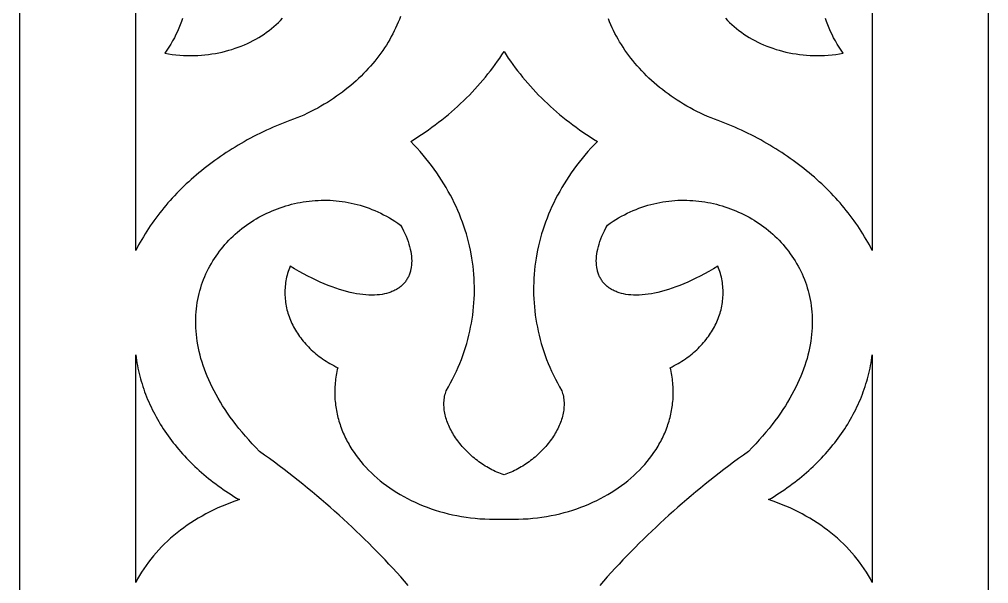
# Model space of a CAD drawing. Extents: x 2404 to 3052, y -2673 to -933.
# Drawn here: x 2801.7 to 3051.7, y -2388 to -2242.5 of the extents above; entities that cross this region are included whole.
import ezdxf

# ---------------------------------------------------------------- set-up
doc = ezdxf.new("R2010")
doc.units = 0
doc.layers.add('LAYER_1', color=18, linetype='CONTINUOUS')

msp = doc.modelspace()

# ---------------------------------------------------------------- linework, layer by layer
at = {"layer": 'LAYER_1'}
for points in [[(2801.7, -2653.09), (3051.7, -2653.09), (3051.7, -953.09), (2801.7, -953.09)], [(2926.7, -2250.73), (2927.25, -2251.58), (2927.81, -2252.43), (2928.39, -2253.26), (2928.98, -2254.09), (2929.59, -2254.91), (2930.21, -2255.73), (2930.84, -2256.53), (2931.49, -2257.33), (2932.15, -2258.13), (2932.82, -2258.91), (2933.5, -2259.68), (2934.2, -2260.45), (2934.91, -2261.21), (2935.63, -2261.96), (2936.37, -2262.71), (2937.12, -2263.44), (2937.88, -2264.16), (2938.65, -2264.88), (2939.44, -2265.59), (2940.24, -2266.29), (2941.05, -2266.98), (2941.87, -2267.66), (2942.71, -2268.33), (2943.55, -2268.99), (2944.41, -2269.64), (2945.28, -2270.28), (2946.17, -2270.91), (2947.06, -2271.54), (2947.97, -2272.15), (2948.89, -2272.75), (2949.82, -2273.34), (2950.77, -2273.92), (2949.93, -2274.79), (2949.12, -2275.66), (2948.34, -2276.55), (2947.57, -2277.44), (2946.82, -2278.35), (2946.1, -2279.26), (2945.39, -2280.17), (2944.71, -2281.1), (2944.05, -2282.03), (2943.41, -2282.97), (2942.79, -2283.92), (2942.19, -2284.88), (2941.62, -2285.84), (2941.07, -2286.81), (2940.53, -2287.78), (2940.02, -2288.76), (2939.53, -2289.74), (2939.07, -2290.74), (2938.62, -2291.73), (2938.2, -2292.73), (2937.8, -2293.74), (2937.42, -2294.75), (2937.06, -2295.76), (2936.72, -2296.78), (2936.41, -2297.8), (2936.12, -2298.83), (2935.84, -2299.86), (2935.6, -2300.89), (2935.37, -2301.93), (2935.16, -2302.96), (2934.98, -2304.01), (2934.82, -2305.05), (2934.68, -2306.09), (2934.57, -2307.14), (2934.47, -2308.19), (2934.4, -2309.24), (2934.35, -2310.29), (2934.33, -2311.34), (2934.32, -2312.39), (2934.34, -2313.44), (2934.38, -2314.49), (2934.44, -2315.55), (2934.53, -2316.6), (2934.64, -2317.65), (2934.77, -2318.7), (2934.92, -2319.75), (2935.1, -2320.8), (2935.3, -2321.84), (2935.52, -2322.89), (2935.76, -2323.93), (2936.03, -2324.97), (2936.32, -2326.01), (2936.63, -2327.05), (2936.96, -2328.08), (2937.32, -2329.11), (2937.7, -2330.14), (2938.11, -2331.16), (2938.53, -2332.18), (2938.98, -2333.2), (2939.46, -2334.21), (2939.95, -2335.22), (2940.47, -2336.22), (2941.01, -2337.22), (2941.58, -2338.21), (2941.71, -2338.57), (2941.82, -2338.94), (2941.92, -2339.31), (2942.01, -2339.69), (2942.07, -2340.07), (2942.13, -2340.45), (2942.16, -2340.84), (2942.19, -2341.22), (2942.2, -2341.62), (2942.19, -2342.01), (2942.17, -2342.4), (2942.14, -2342.8), (2942.09, -2343.2), (2942.03, -2343.6), (2941.96, -2344), (2941.88, -2344.4), (2941.78, -2344.8), (2941.67, -2345.21), (2941.54, -2345.61), (2941.41, -2346.01), (2941.26, -2346.41), (2941.1, -2346.82), (2940.93, -2347.22), (2940.75, -2347.62), (2940.56, -2348.01), (2940.35, -2348.41), (2940.14, -2348.81), (2939.91, -2349.2), (2939.68, -2349.59), (2939.43, -2349.98), (2939.18, -2350.36), (2938.92, -2350.74), (2938.64, -2351.12), (2938.36, -2351.5), (2938.07, -2351.87), (2937.77, -2352.24), (2937.46, -2352.6), (2937.14, -2352.96), (2936.82, -2353.31), (2936.49, -2353.66), (2936.14, -2354), (2935.8, -2354.34), (2935.44, -2354.68), (2935.08, -2355), (2934.71, -2355.32), (2934.34, -2355.64), (2933.95, -2355.94), (2933.57, -2356.24), (2933.17, -2356.54), (2932.77, -2356.82), (2932.37, -2357.1), (2931.96, -2357.37), (2931.54, -2357.64), (2931.12, -2357.89), (2930.7, -2358.14), (2930.27, -2358.37), (2929.83, -2358.6), (2929.4, -2358.82), (2928.95, -2359.03), (2928.51, -2359.23), (2928.06, -2359.42), (2927.61, -2359.59), (2927.15, -2359.76), (2926.7, -2359.92), (2926.24, -2359.76), (2925.78, -2359.59), (2925.33, -2359.42), (2924.88, -2359.23), (2924.44, -2359.03), (2924, -2358.82), (2923.56, -2358.6), (2923.12, -2358.37), (2922.69, -2358.14), (2922.27, -2357.89), (2921.85, -2357.64), (2921.43, -2357.37), (2921.02, -2357.1), (2920.62, -2356.82), (2920.22, -2356.54), (2919.82, -2356.24), (2919.44, -2355.94), (2919.05, -2355.64), (2918.68, -2355.32), (2918.31, -2355), (2917.95, -2354.68), (2917.59, -2354.34), (2917.25, -2354), (2916.91, -2353.66), (2916.57, -2353.31), (2916.25, -2352.96), (2915.93, -2352.6), (2915.62, -2352.24), (2915.32, -2351.87), (2915.03, -2351.5), (2914.75, -2351.12), (2914.48, -2350.74), (2914.21, -2350.36), (2913.96, -2349.98), (2913.71, -2349.59), (2913.48, -2349.2), (2913.25, -2348.81), (2913.04, -2348.41), (2912.83, -2348.01), (2912.64, -2347.62), (2912.46, -2347.22), (2912.29, -2346.82), (2912.13, -2346.41), (2911.98, -2346.01), (2911.85, -2345.61), (2911.72, -2345.21), (2911.61, -2344.8), (2911.51, -2344.4), (2911.43, -2344), (2911.36, -2343.6), (2911.3, -2343.2), (2911.25, -2342.8), (2911.22, -2342.4), (2911.2, -2342.01), (2911.19, -2341.62), (2911.2, -2341.22), (2911.23, -2340.84), (2911.26, -2340.45), (2911.32, -2340.07), (2911.38, -2339.69), (2911.47, -2339.31), (2911.57, -2338.94), (2911.68, -2338.57), (2911.81, -2338.21), (2912.38, -2337.22), (2912.92, -2336.22), (2913.44, -2335.22), (2913.93, -2334.21), (2914.41, -2333.2), (2914.86, -2332.18), (2915.28, -2331.16), (2915.69, -2330.14), (2916.07, -2329.11), (2916.43, -2328.08), (2916.76, -2327.05), (2917.07, -2326.01), (2917.36, -2324.97), (2917.63, -2323.93), (2917.87, -2322.89), (2918.09, -2321.84), (2918.29, -2320.8), (2918.47, -2319.75), (2918.62, -2318.7), (2918.75, -2317.65), (2918.86, -2316.6), (2918.95, -2315.55), (2919.01, -2314.49), (2919.05, -2313.44), (2919.07, -2312.39), (2919.06, -2311.34), (2919.04, -2310.29), (2918.99, -2309.24), (2918.92, -2308.19), (2918.82, -2307.14), (2918.71, -2306.09), (2918.57, -2305.05), (2918.41, -2304.01), (2918.23, -2302.96), (2918.02, -2301.93), (2917.79, -2300.89), (2917.55, -2299.86), (2917.28, -2298.83), (2916.98, -2297.8), (2916.67, -2296.78), (2916.33, -2295.76), (2915.97, -2294.75), (2915.59, -2293.74), (2915.19, -2292.73), (2914.77, -2291.73), (2914.32, -2290.74), (2913.86, -2289.74), (2913.37, -2288.76), (2912.86, -2287.78), (2912.32, -2286.81), (2911.77, -2285.84), (2911.2, -2284.88), (2910.6, -2283.92), (2909.98, -2282.97), (2909.34, -2282.03), (2908.68, -2281.1), (2908, -2280.17), (2907.29, -2279.26), (2906.57, -2278.35), (2905.82, -2277.44), (2905.06, -2276.55), (2904.27, -2275.66), (2903.46, -2274.79), (2902.63, -2273.92), (2903.57, -2273.34), (2904.5, -2272.75), (2905.42, -2272.15), (2906.33, -2271.54), (2907.22, -2270.91), (2908.11, -2270.28), (2908.98, -2269.64), (2909.84, -2268.99), (2910.68, -2268.33), (2911.52, -2267.66), (2912.34, -2266.98), (2913.15, -2266.29), (2913.95, -2265.59), (2914.74, -2264.88), (2915.51, -2264.16), (2916.27, -2263.44), (2917.02, -2262.71), (2917.76, -2261.96), (2918.48, -2261.21), (2919.19, -2260.45), (2919.89, -2259.68), (2920.57, -2258.91), (2921.24, -2258.13), (2921.9, -2257.33), (2922.55, -2256.53), (2923.18, -2255.73), (2923.8, -2254.91), (2924.41, -2254.09), (2925, -2253.26), (2925.58, -2252.43), (2926.14, -2251.58)], [(2831.7, -2328.95), (2831.79, -2329.64), (2831.89, -2330.34), (2832.01, -2331.03), (2832.13, -2331.72), (2832.27, -2332.4), (2832.42, -2333.09), (2832.58, -2333.77), (2832.75, -2334.45), (2832.93, -2335.13), (2833.13, -2335.8), (2833.33, -2336.47), (2833.54, -2337.14), (2833.77, -2337.81), (2834.01, -2338.47), (2834.25, -2339.14), (2834.51, -2339.79), (2834.78, -2340.45), (2835.06, -2341.1), (2835.35, -2341.75), (2835.65, -2342.39), (2835.96, -2343.04), (2836.28, -2343.67), (2836.61, -2344.31), (2836.95, -2344.94), (2837.31, -2345.57), (2837.67, -2346.19), (2838.04, -2346.81), (2838.42, -2347.43), (2838.82, -2348.04), (2839.22, -2348.64), (2839.63, -2349.25), (2840.05, -2349.85), (2840.48, -2350.44), (2840.92, -2351.03), (2841.38, -2351.62), (2841.84, -2352.2), (2842.31, -2352.78), (2842.79, -2353.35), (2843.28, -2353.92), (2843.77, -2354.48), (2844.28, -2355.04), (2844.8, -2355.59), (2845.33, -2356.14), (2845.86, -2356.68), (2846.41, -2357.21), (2846.96, -2357.75), (2847.53, -2358.27), (2848.1, -2358.79), (2848.68, -2359.31), (2849.27, -2359.82), (2849.87, -2360.32), (2850.48, -2360.82), (2851.09, -2361.31), (2851.72, -2361.79), (2852.35, -2362.27), (2852.99, -2362.75), (2853.64, -2363.22), (2854.3, -2363.68), (2854.97, -2364.13), (2855.65, -2364.58), (2856.33, -2365.02), (2857.02, -2365.46), (2857.72, -2365.89), (2858.43, -2366.31), (2857.3, -2366.7), (2856.18, -2367.11), (2855.08, -2367.54), (2853.99, -2367.99), (2852.92, -2368.46), (2851.87, -2368.95), (2850.84, -2369.46), (2849.82, -2370), (2848.82, -2370.54), (2847.84, -2371.11), (2846.88, -2371.7), (2845.93, -2372.3), (2845.01, -2372.92), (2844.11, -2373.56), (2843.23, -2374.22), (2842.36, -2374.89), (2841.52, -2375.58), (2840.7, -2376.28), (2839.91, -2377), (2839.13, -2377.74), (2838.38, -2378.49), (2837.65, -2379.25), (2836.94, -2380.03), (2836.26, -2380.83), (2835.6, -2381.63), (2834.97, -2382.45), (2834.36, -2383.29), (2833.77, -2384.13), (2833.21, -2384.99), (2832.68, -2385.86), (2832.18, -2386.75), (2831.7, -2387.64)], [(3021.69, -2387.64), (3021.21, -2386.75), (3020.71, -2385.86), (3020.18, -2384.99), (3019.62, -2384.13), (3019.03, -2383.29), (3018.42, -2382.45), (3017.79, -2381.63), (3017.13, -2380.83), (3016.45, -2380.03), (3015.74, -2379.25), (3015.01, -2378.49), (3014.26, -2377.74), (3013.48, -2377), (3012.69, -2376.28), (3011.87, -2375.58), (3011.03, -2374.89), (3010.17, -2374.22), (3009.28, -2373.56), (3008.38, -2372.92), (3007.46, -2372.3), (3006.51, -2371.7), (3005.55, -2371.11), (3004.57, -2370.54), (3003.57, -2370), (3002.55, -2369.46), (3001.52, -2368.95), (3000.47, -2368.46), (2999.4, -2367.99), (2998.31, -2367.54), (2997.21, -2367.11), (2996.09, -2366.7), (2994.96, -2366.31), (2995.67, -2365.89), (2996.37, -2365.46), (2997.06, -2365.02), (2997.74, -2364.58), (2998.42, -2364.13), (2999.09, -2363.68), (2999.75, -2363.22), (3000.4, -2362.75), (3001.04, -2362.27), (3001.67, -2361.79), (3002.3, -2361.31), (3002.92, -2360.82), (3003.52, -2360.32), (3004.12, -2359.82), (3004.71, -2359.31), (3005.29, -2358.79), (3005.87, -2358.27), (3006.43, -2357.75), (3006.98, -2357.21), (3007.53, -2356.68), (3008.06, -2356.14), (3008.59, -2355.59), (3009.11, -2355.04), (3009.62, -2354.48), (3010.11, -2353.92), (3010.6, -2353.35), (3011.08, -2352.78), (3011.55, -2352.2), (3012.01, -2351.62), (3012.47, -2351.03), (3012.91, -2350.44), (3013.34, -2349.85), (3013.76, -2349.25), (3014.17, -2348.64), (3014.58, -2348.04), (3014.97, -2347.43), (3015.35, -2346.81), (3015.72, -2346.19), (3016.08, -2345.57), (3016.44, -2344.94), (3016.78, -2344.31), (3017.11, -2343.67), (3017.43, -2343.04), (3017.74, -2342.39), (3018.04, -2341.75), (3018.33, -2341.1), (3018.61, -2340.45), (3018.88, -2339.79), (3019.14, -2339.14), (3019.38, -2338.47), (3019.62, -2337.81), (3019.85, -2337.14), (3020.06, -2336.47), (3020.26, -2335.8), (3020.46, -2335.13), (3020.64, -2334.45), (3020.81, -2333.77), (3020.97, -2333.09), (3021.12, -2332.4), (3021.26, -2331.72), (3021.38, -2331.03), (3021.5, -2330.34), (3021.6, -2329.64), (3021.69, -2328.95)]]:
    msp.add_lwpolyline(points, close=True, dxfattribs=at)
for points in [[(2899.99, -2241.7), (2899.7, -2242.46), (2899.4, -2243.21), (2899.08, -2243.96), (2898.74, -2244.7), (2898.38, -2245.44), (2898.01, -2246.18), (2897.62, -2246.9), (2897.22, -2247.63), (2896.8, -2248.35), (2896.36, -2249.06), (2895.9, -2249.76), (2895.43, -2250.46), (2894.95, -2251.15), (2894.44, -2251.84), (2893.92, -2252.52), (2893.39, -2253.19), (2892.84, -2253.86), (2892.27, -2254.51), (2891.69, -2255.16), (2891.09, -2255.8), (2890.48, -2256.44), (2889.85, -2257.06), (2889.2, -2257.68), (2888.55, -2258.29), (2887.87, -2258.89), (2887.18, -2259.48), (2886.48, -2260.06), (2885.76, -2260.63), (2885.02, -2261.19), (2884.28, -2261.74), (2883.51, -2262.29), (2882.74, -2262.82), (2881.94, -2263.34), (2881.14, -2263.85), (2880.32, -2264.35), (2879.48, -2264.84), (2878.64, -2265.32), (2877.77, -2265.79), (2876.9, -2266.24), (2876.01, -2266.68), (2875.1, -2267.12), (2874.19, -2267.54), (2873.28, -2267.85), (2872.38, -2268.17), (2871.49, -2268.51), (2870.61, -2268.85), (2869.73, -2269.2), (2868.85, -2269.55), (2867.99, -2269.92), (2867.13, -2270.29), (2866.27, -2270.67), (2865.43, -2271.06), (2864.59, -2271.46), (2863.75, -2271.86), (2862.93, -2272.27), (2862.11, -2272.69), (2861.3, -2273.12), (2860.49, -2273.56), (2859.69, -2274), (2858.9, -2274.45), (2858.12, -2274.91), (2857.34, -2275.37), (2856.57, -2275.84), (2855.81, -2276.32), (2855.06, -2276.81), (2854.31, -2277.3), (2853.58, -2277.8), (2852.85, -2278.31), (2852.13, -2278.82), (2851.41, -2279.34), (2850.71, -2279.87), (2850.01, -2280.4), (2849.32, -2280.94), (2848.64, -2281.49), (2847.97, -2282.04), (2847.3, -2282.6), (2846.65, -2283.17), (2846, -2283.74), (2845.36, -2284.32), (2844.73, -2284.9), (2844.11, -2285.5), (2843.5, -2286.09), (2842.9, -2286.7), (2842.3, -2287.3), (2841.72, -2287.92), (2841.14, -2288.54), (2840.58, -2289.17), (2840.02, -2289.8), (2839.47, -2290.44), (2838.94, -2291.08), (2838.41, -2291.73), (2837.89, -2292.38), (2837.38, -2293.04), (2836.88, -2293.71), (2836.4, -2294.38), (2835.92, -2295.05), (2835.45, -2295.73), (2834.99, -2296.42), (2834.54, -2297.11), (2834.1, -2297.8), (2833.68, -2298.51), (2833.26, -2299.21), (2832.85, -2299.92), (2832.46, -2300.63), (2832.07, -2301.35), (2831.7, -2302.08), (2831.7, -2224.3)], [(3021.69, -2224.3), (3021.69, -2302.08), (3021.32, -2301.35), (3020.93, -2300.63), (3020.54, -2299.92), (3020.13, -2299.21), (3019.71, -2298.51), (3019.29, -2297.8), (3018.85, -2297.11), (3018.4, -2296.42), (3017.94, -2295.73), (3017.47, -2295.05), (3017, -2294.38), (3016.51, -2293.71), (3016.01, -2293.04), (3015.5, -2292.38), (3014.98, -2291.73), (3014.45, -2291.08), (3013.92, -2290.44), (3013.37, -2289.8), (3012.81, -2289.17), (3012.25, -2288.54), (3011.67, -2287.92), (3011.09, -2287.3), (3010.49, -2286.7), (3009.89, -2286.09), (3009.28, -2285.5), (3008.66, -2284.9), (3008.03, -2284.32), (3007.39, -2283.74), (3006.75, -2283.17), (3006.09, -2282.6), (3005.43, -2282.04), (3004.75, -2281.49), (3004.07, -2280.94), (3003.38, -2280.4), (3002.68, -2279.87), (3001.98, -2279.34), (3001.27, -2278.82), (3000.54, -2278.31), (2999.81, -2277.8), (2999.08, -2277.3), (2998.33, -2276.81), (2997.58, -2276.32), (2996.82, -2275.84), (2996.05, -2275.37), (2995.27, -2274.91), (2994.49, -2274.45), (2993.7, -2274), (2992.9, -2273.56), (2992.09, -2273.12), (2991.28, -2272.69), (2990.46, -2272.27), (2989.64, -2271.86), (2988.8, -2271.46), (2987.96, -2271.06), (2987.12, -2270.67), (2986.26, -2270.29), (2985.4, -2269.92), (2984.54, -2269.55), (2983.66, -2269.2), (2982.78, -2268.85), (2981.9, -2268.51), (2981.01, -2268.17), (2980.11, -2267.85), (2979.2, -2267.54), (2978.28, -2267.11), (2977.36, -2266.67), (2976.46, -2266.23), (2975.58, -2265.77), (2974.71, -2265.29), (2973.85, -2264.81), (2973.01, -2264.32), (2972.19, -2263.81), (2971.38, -2263.3), (2970.58, -2262.77), (2969.8, -2262.24), (2969.03, -2261.69), (2968.28, -2261.13), (2967.54, -2260.57), (2966.82, -2259.99), (2966.12, -2259.41), (2965.43, -2258.81), (2964.75, -2258.21), (2964.09, -2257.6), (2963.45, -2256.98), (2962.82, -2256.35), (2962.21, -2255.71), (2961.61, -2255.07), (2961.03, -2254.42), (2960.46, -2253.76), (2959.91, -2253.09), (2959.38, -2252.42), (2958.86, -2251.74), (2958.36, -2251.05), (2957.88, -2250.35), (2957.41, -2249.65), (2956.96, -2248.95), (2956.52, -2248.23), (2956.11, -2247.52), (2955.7, -2246.79), (2955.32, -2246.06), (2954.95, -2245.33), (2954.6, -2244.59), (2954.26, -2243.85), (2953.95, -2243.1), (2953.65, -2242.34)], [(2843.79, -2242.19), (2843.5, -2243.03), (2843.19, -2243.87), (2842.85, -2244.71), (2842.49, -2245.54), (2842.09, -2246.36), (2841.68, -2247.18), (2841.23, -2248), (2840.77, -2248.81), (2840.27, -2249.61), (2839.75, -2250.41), (2839.2, -2251.2), (2840.16, -2251.36), (2841.13, -2251.49), (2842.08, -2251.6), (2843.04, -2251.69), (2843.99, -2251.75), (2844.93, -2251.78), (2845.87, -2251.79), (2846.8, -2251.78), (2847.72, -2251.74), (2848.64, -2251.69), (2849.55, -2251.6), (2850.46, -2251.5), (2851.35, -2251.37), (2852.24, -2251.23), (2853.11, -2251.06), (2853.98, -2250.87), (2854.83, -2250.66), (2855.68, -2250.43), (2856.51, -2250.18), (2857.34, -2249.91), (2858.15, -2249.63), (2858.94, -2249.32), (2859.73, -2249), (2860.5, -2248.65), (2861.26, -2248.29), (2862, -2247.92), (2862.72, -2247.52), (2863.44, -2247.11), (2864.13, -2246.68), (2864.81, -2246.24), (2865.47, -2245.78), (2866.12, -2245.31), (2866.75, -2244.82), (2867.36, -2244.32), (2867.95, -2243.8), (2868.52, -2243.27), (2869.07, -2242.73), (2869.6, -2242.17)], [(2983.79, -2242.17), (2984.32, -2242.73), (2984.87, -2243.27), (2985.44, -2243.8), (2986.03, -2244.32), (2986.64, -2244.82), (2987.27, -2245.31), (2987.92, -2245.78), (2988.58, -2246.24), (2989.26, -2246.68), (2989.95, -2247.11), (2990.67, -2247.52), (2991.39, -2247.92), (2992.14, -2248.29), (2992.89, -2248.65), (2993.66, -2249), (2994.45, -2249.32), (2995.24, -2249.63), (2996.05, -2249.91), (2996.88, -2250.18), (2997.71, -2250.43), (2998.56, -2250.66), (2999.41, -2250.87), (3000.28, -2251.06), (3001.15, -2251.23), (3002.04, -2251.37), (3002.93, -2251.5), (3003.84, -2251.6), (3004.75, -2251.69), (3005.67, -2251.74), (3006.59, -2251.78), (3007.52, -2251.79), (3008.46, -2251.78), (3009.4, -2251.75), (3010.35, -2251.69), (3011.31, -2251.6), (3012.26, -2251.49), (3013.23, -2251.36), (3014.19, -2251.2), (3013.64, -2250.41), (3013.12, -2249.61), (3012.62, -2248.81), (3012.16, -2248), (3011.71, -2247.18), (3011.3, -2246.36), (3010.9, -2245.54), (3010.54, -2244.71), (3010.2, -2243.87), (3009.89, -2243.03), (3009.6, -2242.19)], [(2902.01, -2388.43), (2901.03, -2387.32), (2900.05, -2386.21), (2899.05, -2385.11), (2898.05, -2384.02), (2897.03, -2382.93), (2896.01, -2381.85), (2894.98, -2380.77), (2893.93, -2379.7), (2892.88, -2378.63), (2891.82, -2377.57), (2890.75, -2376.52), (2889.67, -2375.47), (2888.58, -2374.42), (2887.49, -2373.38), (2886.38, -2372.35), (2885.26, -2371.33), (2884.14, -2370.31), (2883, -2369.29), (2881.86, -2368.28), (2880.71, -2367.28), (2879.55, -2366.28), (2878.38, -2365.29), (2877.2, -2364.31), (2876.02, -2363.33), (2874.82, -2362.36), (2873.62, -2361.39), (2872.4, -2360.44), (2871.18, -2359.48), (2869.95, -2358.54), (2868.71, -2357.6), (2867.46, -2356.66), (2866.21, -2355.73), (2864.94, -2354.81), (2863.67, -2353.9), (2862.7, -2352.9), (2861.76, -2351.91), (2860.86, -2350.91), (2859.99, -2349.92), (2859.15, -2348.94), (2858.34, -2347.95), (2857.56, -2346.97), (2856.81, -2345.99), (2856.09, -2345.01), (2855.41, -2344.04), (2854.75, -2343.07), (2854.12, -2342.1), (2853.53, -2341.14), (2852.96, -2340.18), (2852.42, -2339.22), (2851.91, -2338.27), (2851.42, -2337.32), (2850.97, -2336.38), (2850.54, -2335.44), (2850.14, -2334.51), (2849.77, -2333.58), (2849.42, -2332.66), (2849.1, -2331.74), (2848.8, -2330.83), (2848.53, -2329.92), (2848.29, -2329.02), (2848.07, -2328.12), (2847.88, -2327.23), (2847.71, -2326.35), (2847.56, -2325.47), (2847.44, -2324.6), (2847.34, -2323.74), (2847.27, -2322.88), (2847.21, -2322.03), (2847.18, -2321.19), (2847.17, -2320.35), (2847.19, -2319.52), (2847.22, -2318.7), (2847.28, -2317.89), (2847.36, -2317.08), (2847.46, -2316.29), (2847.58, -2315.5), (2847.72, -2314.72), (2847.87, -2313.94), (2848.05, -2313.18), (2848.25, -2312.43), (2848.47, -2311.68), (2848.7, -2310.94), (2848.95, -2310.22), (2849.22, -2309.5), (2849.51, -2308.79), (2849.82, -2308.09), (2850.14, -2307.4), (2850.48, -2306.73), (2850.84, -2306.06), (2851.21, -2305.4), (2851.6, -2304.75), (2852, -2304.12), (2852.42, -2303.49), (2852.85, -2302.88), (2853.3, -2302.27), (2853.76, -2301.68), (2854.23, -2301.1), (2854.72, -2300.53), (2855.22, -2299.97), (2855.74, -2299.43), (2856.27, -2298.9), (2856.8, -2298.38), (2857.36, -2297.87), (2857.92, -2297.37), (2858.49, -2296.89), (2859.08, -2296.42), (2859.68, -2295.96), (2860.28, -2295.52), (2860.9, -2295.09), (2861.53, -2294.67), (2862.17, -2294.27), (2862.81, -2293.88), (2863.47, -2293.5), (2864.13, -2293.14), (2864.8, -2292.79), (2865.48, -2292.46), (2866.17, -2292.14), (2866.86, -2291.84), (2867.56, -2291.55), (2868.27, -2291.28), (2868.99, -2291.02), (2869.71, -2290.78), (2870.44, -2290.55), (2871.17, -2290.34), (2871.91, -2290.15), (2872.65, -2289.97), (2873.39, -2289.8), (2874.15, -2289.66), (2874.9, -2289.53), (2875.66, -2289.41), (2876.42, -2289.32), (2877.19, -2289.24), (2877.95, -2289.17), (2878.72, -2289.13), (2879.5, -2289.1), (2880.27, -2289.09), (2881.05, -2289.1), (2881.82, -2289.12), (2882.6, -2289.17), (2883.38, -2289.23), (2884.16, -2289.31), (2884.93, -2289.41), (2885.71, -2289.53), (2886.49, -2289.66), (2887.26, -2289.82), (2888.04, -2289.99), (2888.81, -2290.18), (2889.58, -2290.4), (2890.35, -2290.63), (2891.12, -2290.88), (2891.88, -2291.16), (2892.64, -2291.45), (2893.4, -2291.76), (2894.15, -2292.09), (2894.9, -2292.45), (2895.65, -2292.82), (2896.38, -2293.22), (2897.12, -2293.63), (2897.85, -2294.07), (2898.57, -2294.53), (2899.29, -2295.01), (2900, -2295.51), (2900.4, -2296.24), (2900.77, -2296.95), (2901.11, -2297.66), (2901.42, -2298.36), (2901.7, -2299.05), (2901.95, -2299.73), (2902.17, -2300.39), (2902.36, -2301.05), (2902.52, -2301.7), (2902.65, -2302.33), (2902.75, -2302.95), (2902.82, -2303.56), (2902.87, -2304.15), (2902.89, -2304.74), (2902.87, -2305.3), (2902.83, -2305.86), (2902.77, -2306.39), (2902.67, -2306.92), (2902.61, -2307.17), (2902.55, -2307.42), (2902.48, -2307.67), (2902.4, -2307.91), (2902.31, -2308.15), (2902.22, -2308.38), (2902.12, -2308.61), (2902.02, -2308.84), (2901.91, -2309.06), (2901.79, -2309.28), (2901.66, -2309.49), (2901.53, -2309.7), (2901.39, -2309.9), (2901.25, -2310.1), (2901.09, -2310.29), (2900.94, -2310.48), (2900.77, -2310.66), (2900.6, -2310.84), (2900.42, -2311.01), (2900.24, -2311.18), (2900.05, -2311.34), (2899.85, -2311.5), (2899.65, -2311.65), (2899.44, -2311.8), (2899.22, -2311.94), (2899, -2312.08), (2898.77, -2312.21), (2898.53, -2312.33), (2898.29, -2312.45), (2898.05, -2312.56), (2897.79, -2312.67), (2897.53, -2312.77), (2897.27, -2312.87), (2896.99, -2312.96), (2896.43, -2313.12), (2895.85, -2313.26), (2895.24, -2313.38), (2894.6, -2313.46), (2893.94, -2313.53), (2893.26, -2313.56), (2892.56, -2313.57), (2891.83, -2313.56), (2891.08, -2313.51), (2890.3, -2313.44), (2889.51, -2313.34), (2888.69, -2313.21), (2887.85, -2313.05), (2886.98, -2312.86), (2886.1, -2312.64), (2885.19, -2312.39), (2884.26, -2312.1), (2883.31, -2311.79), (2882.34, -2311.44), (2881.35, -2311.06), (2880.34, -2310.65), (2879.3, -2310.21), (2878.25, -2309.73), (2877.18, -2309.21), (2876.08, -2308.66), (2874.97, -2308.08), (2873.84, -2307.46), (2872.68, -2306.8), (2871.51, -2306.11), (2871.33, -2306.58), (2871.17, -2307.04), (2871.01, -2307.51), (2870.87, -2307.98), (2870.75, -2308.45), (2870.63, -2308.92), (2870.53, -2309.39), (2870.45, -2309.86), (2870.37, -2310.33), (2870.31, -2310.8), (2870.26, -2311.27), (2870.22, -2311.74), (2870.19, -2312.21), (2870.18, -2312.68), (2870.18, -2313.15), (2870.19, -2313.62), (2870.22, -2314.09), (2870.25, -2314.55), (2870.3, -2315.02), (2870.36, -2315.48), (2870.43, -2315.94), (2870.51, -2316.4), (2870.61, -2316.86), (2870.72, -2317.32), (2870.83, -2317.77), (2870.96, -2318.22), (2871.11, -2318.67), (2871.26, -2319.12), (2871.42, -2319.56), (2871.6, -2320), (2871.79, -2320.44), (2871.98, -2320.87), (2872.19, -2321.3), (2872.41, -2321.73), (2872.64, -2322.16), (2872.89, -2322.58), (2873.14, -2323), (2873.4, -2323.41), (2873.68, -2323.82), (2873.96, -2324.22), (2874.26, -2324.62), (2874.56, -2325.02), (2874.88, -2325.41), (2875.21, -2325.8), (2875.54, -2326.18), (2875.89, -2326.55), (2876.25, -2326.92), (2876.62, -2327.29), (2876.99, -2327.65), (2877.38, -2328), (2877.78, -2328.35), (2878.18, -2328.7), (2878.6, -2329.03), (2879.03, -2329.36), (2879.46, -2329.69), (2879.91, -2330), (2880.37, -2330.32), (2880.83, -2330.62), (2881.31, -2330.92), (2881.79, -2331.21), (2882.28, -2331.49), (2882.78, -2331.76), (2883.29, -2332.03), (2883.81, -2332.29), (2883.7, -2332.78), (2883.59, -2333.27), (2883.49, -2333.76), (2883.41, -2334.25), (2883.33, -2334.74), (2883.26, -2335.23), (2883.2, -2335.71), (2883.15, -2336.2), (2883.11, -2336.68), (2883.08, -2337.16), (2883.05, -2337.64), (2883.04, -2338.13), (2883.03, -2338.6), (2883.04, -2339.08), (2883.05, -2339.56), (2883.07, -2340.03), (2883.1, -2340.51), (2883.14, -2340.98), (2883.19, -2341.45), (2883.24, -2341.92), (2883.31, -2342.38), (2883.38, -2342.85), (2883.46, -2343.31), (2883.55, -2343.77), (2883.64, -2344.23), (2883.75, -2344.69), (2883.86, -2345.15), (2883.98, -2345.6), (2884.11, -2346.05), (2884.25, -2346.5), (2884.4, -2346.95), (2884.55, -2347.39), (2884.71, -2347.83), (2884.88, -2348.27), (2885.06, -2348.71), (2885.24, -2349.15), (2885.43, -2349.58), (2885.63, -2350.01), (2885.84, -2350.44), (2886.05, -2350.86), (2886.27, -2351.28), (2886.5, -2351.7), (2886.73, -2352.12), (2886.97, -2352.53), (2887.22, -2352.94), (2887.48, -2353.35), (2888.01, -2354.15), (2888.57, -2354.94), (2889.16, -2355.72), (2889.77, -2356.49), (2890.41, -2357.24), (2891.08, -2357.97), (2891.77, -2358.7), (2892.48, -2359.4), (2893.22, -2360.09), (2893.98, -2360.77), (2894.77, -2361.42), (2895.57, -2362.07), (2896.4, -2362.69), (2897.25, -2363.29), (2898.13, -2363.88), (2899.02, -2364.45), (2899.93, -2365), (2900.86, -2365.53), (2901.82, -2366.04), (2902.79, -2366.53), (2903.78, -2366.99), (2904.78, -2367.44), (2905.81, -2367.87), (2906.85, -2368.27), (2907.91, -2368.65), (2908.98, -2369.01), (2910.07, -2369.34), (2911.18, -2369.65), (2912.29, -2369.94), (2913.43, -2370.2), (2914.57, -2370.44), (2915.74, -2370.65), (2916.91, -2370.83), (2918.09, -2370.99), (2919.29, -2371.12), (2920.5, -2371.22), (2921.72, -2371.3), (2922.95, -2371.35), (2924.19, -2371.37), (2925.44, -2371.36), (2926.7, -2371.32), (2927.95, -2371.36), (2929.2, -2371.37), (2930.44, -2371.35), (2931.67, -2371.3), (2932.89, -2371.22), (2934.1, -2371.12), (2935.3, -2370.99), (2936.48, -2370.83), (2937.66, -2370.65), (2938.82, -2370.44), (2939.96, -2370.2), (2941.1, -2369.94), (2942.22, -2369.65), (2943.32, -2369.34), (2944.41, -2369.01), (2945.48, -2368.65), (2946.54, -2368.27), (2947.58, -2367.87), (2948.61, -2367.44), (2949.61, -2366.99), (2950.6, -2366.53), (2951.57, -2366.04), (2952.53, -2365.53), (2953.46, -2365), (2954.37, -2364.45), (2955.27, -2363.88), (2956.14, -2363.29), (2956.99, -2362.69), (2957.82, -2362.07), (2958.62, -2361.42), (2959.41, -2360.77), (2960.17, -2360.09), (2960.91, -2359.4), (2961.62, -2358.7), (2962.31, -2357.97), (2962.98, -2357.24), (2963.62, -2356.49), (2964.23, -2355.72), (2964.82, -2354.94), (2965.38, -2354.15), (2965.91, -2353.35), (2966.17, -2352.94), (2966.42, -2352.53), (2966.66, -2352.12), (2966.89, -2351.7), (2967.12, -2351.28), (2967.34, -2350.86), (2967.56, -2350.44), (2967.76, -2350.01), (2967.96, -2349.58), (2968.15, -2349.15), (2968.34, -2348.71), (2968.51, -2348.27), (2968.68, -2347.83), (2968.84, -2347.39), (2968.99, -2346.95), (2969.14, -2346.5), (2969.28, -2346.05), (2969.41, -2345.6), (2969.53, -2345.15), (2969.64, -2344.69), (2969.75, -2344.23), (2969.84, -2343.77), (2969.93, -2343.31), (2970.01, -2342.85), (2970.09, -2342.38), (2970.15, -2341.92), (2970.2, -2341.45), (2970.25, -2340.98), (2970.29, -2340.51), (2970.32, -2340.03), (2970.34, -2339.56), (2970.35, -2339.08), (2970.36, -2338.6), (2970.35, -2338.13), (2970.34, -2337.64), (2970.31, -2337.16), (2970.28, -2336.68), (2970.24, -2336.2), (2970.19, -2335.71), (2970.13, -2335.23), (2970.06, -2334.74), (2969.98, -2334.25), (2969.9, -2333.76), (2969.8, -2333.27), (2969.69, -2332.78), (2969.58, -2332.29), (2970.1, -2332.03), (2970.61, -2331.76), (2971.11, -2331.49), (2971.6, -2331.21), (2972.09, -2330.92), (2972.56, -2330.62), (2973.02, -2330.32), (2973.48, -2330), (2973.93, -2329.69), (2974.36, -2329.36), (2974.79, -2329.03), (2975.21, -2328.7), (2975.61, -2328.35), (2976.01, -2328), (2976.4, -2327.65), (2976.78, -2327.29), (2977.14, -2326.92), (2977.5, -2326.55), (2977.85, -2326.18), (2978.18, -2325.8), (2978.51, -2325.41), (2978.83, -2325.02), (2979.13, -2324.62), (2979.43, -2324.22), (2979.71, -2323.82), (2979.99, -2323.41), (2980.25, -2323), (2980.5, -2322.58), (2980.75, -2322.16), (2980.98, -2321.73), (2981.2, -2321.3), (2981.41, -2320.87), (2981.6, -2320.44), (2981.79, -2320), (2981.97, -2319.56), (2982.13, -2319.12), (2982.28, -2318.67), (2982.43, -2318.22), (2982.56, -2317.77), (2982.67, -2317.32), (2982.78, -2316.86), (2982.88, -2316.4), (2982.96, -2315.94), (2983.03, -2315.48), (2983.09, -2315.02), (2983.14, -2314.55), (2983.17, -2314.09), (2983.2, -2313.62), (2983.21, -2313.15), (2983.21, -2312.68), (2983.2, -2312.21), (2983.17, -2311.74), (2983.13, -2311.27), (2983.08, -2310.8), (2983.02, -2310.33), (2982.94, -2309.86), (2982.86, -2309.39), (2982.76, -2308.92), (2982.64, -2308.45), (2982.52, -2307.98), (2982.38, -2307.51), (2982.22, -2307.04), (2982.06, -2306.58), (2981.88, -2306.11), (2980.71, -2306.8), (2979.55, -2307.46), (2978.42, -2308.08), (2977.31, -2308.66), (2976.21, -2309.21), (2975.14, -2309.73), (2974.09, -2310.21), (2973.05, -2310.65), (2972.04, -2311.06), (2971.05, -2311.44), (2970.08, -2311.79), (2969.13, -2312.1), (2968.2, -2312.39), (2967.29, -2312.64), (2966.41, -2312.86), (2965.54, -2313.05), (2964.7, -2313.21), (2963.88, -2313.34), (2963.09, -2313.44), (2962.31, -2313.51), (2961.56, -2313.56), (2960.83, -2313.57), (2960.13, -2313.56), (2959.45, -2313.53), (2958.79, -2313.46), (2958.16, -2313.38), (2957.54, -2313.26), (2956.96, -2313.12), (2956.4, -2312.96), (2956.12, -2312.87), (2955.86, -2312.77), (2955.6, -2312.67), (2955.34, -2312.56), (2955.1, -2312.45), (2954.86, -2312.33), (2954.62, -2312.21), (2954.39, -2312.08), (2954.17, -2311.94), (2953.95, -2311.8), (2953.74, -2311.65), (2953.54, -2311.5), (2953.34, -2311.34), (2953.15, -2311.18), (2952.97, -2311.01), (2952.79, -2310.84), (2952.62, -2310.66), (2952.45, -2310.48), (2952.3, -2310.29), (2952.14, -2310.1), (2952, -2309.9), (2951.86, -2309.7), (2951.73, -2309.49), (2951.6, -2309.28), (2951.48, -2309.06), (2951.37, -2308.84), (2951.27, -2308.61), (2951.17, -2308.38), (2951.08, -2308.15), (2950.99, -2307.91), (2950.91, -2307.67), (2950.84, -2307.42), (2950.78, -2307.17), (2950.72, -2306.92), (2950.62, -2306.39), (2950.56, -2305.86), (2950.52, -2305.3), (2950.5, -2304.74), (2950.52, -2304.15), (2950.57, -2303.56), (2950.64, -2302.95), (2950.74, -2302.33), (2950.87, -2301.7), (2951.03, -2301.05), (2951.22, -2300.39), (2951.44, -2299.73), (2951.69, -2299.05), (2951.97, -2298.36), (2952.28, -2297.66), (2952.62, -2296.95), (2952.99, -2296.24), (2953.39, -2295.51), (2954.1, -2295.01), (2954.82, -2294.53), (2955.54, -2294.07), (2956.27, -2293.63), (2957.01, -2293.22), (2957.75, -2292.82), (2958.49, -2292.45), (2959.24, -2292.09), (2959.99, -2291.76), (2960.75, -2291.45), (2961.51, -2291.16), (2962.27, -2290.88), (2963.04, -2290.63), (2963.81, -2290.4), (2964.58, -2290.18), (2965.35, -2289.99), (2966.13, -2289.82), (2966.9, -2289.66), (2967.68, -2289.53), (2968.46, -2289.41), (2969.23, -2289.31), (2970.01, -2289.23), (2970.79, -2289.17), (2971.57, -2289.12), (2972.34, -2289.1), (2973.12, -2289.09), (2973.89, -2289.1), (2974.67, -2289.13), (2975.44, -2289.17), (2976.2, -2289.24), (2976.97, -2289.32), (2977.73, -2289.41), (2978.49, -2289.53), (2979.25, -2289.66), (2980, -2289.8), (2980.74, -2289.97), (2981.49, -2290.15), (2982.22, -2290.34), (2982.96, -2290.55), (2983.68, -2290.78), (2984.4, -2291.02), (2985.12, -2291.28), (2985.83, -2291.55), (2986.53, -2291.84), (2987.22, -2292.14), (2987.91, -2292.46), (2988.59, -2292.79), (2989.26, -2293.14), (2989.92, -2293.5), (2990.58, -2293.88), (2991.22, -2294.27), (2991.86, -2294.67), (2992.49, -2295.09), (2993.11, -2295.52), (2993.71, -2295.96), (2994.31, -2296.42), (2994.9, -2296.89), (2995.47, -2297.37), (2996.03, -2297.87), (2996.59, -2298.38), (2997.13, -2298.9), (2997.65, -2299.43), (2998.17, -2299.97), (2998.67, -2300.53), (2999.16, -2301.1), (2999.63, -2301.68), (3000.09, -2302.27), (3000.54, -2302.88), (3000.97, -2303.49), (3001.39, -2304.12), (3001.8, -2304.75), (3002.18, -2305.4), (3002.55, -2306.06), (3002.91, -2306.73), (3003.25, -2307.4), (3003.57, -2308.09), (3003.88, -2308.79), (3004.17, -2309.5), (3004.44, -2310.22), (3004.69, -2310.94), (3004.92, -2311.68), (3005.14, -2312.43), (3005.34, -2313.18), (3005.52, -2313.94), (3005.67, -2314.72), (3005.81, -2315.5), (3005.93, -2316.29), (3006.03, -2317.08), (3006.11, -2317.89), (3006.17, -2318.7), (3006.2, -2319.52), (3006.22, -2320.35), (3006.21, -2321.19), (3006.18, -2322.03), (3006.13, -2322.88), (3006.05, -2323.74), (3005.95, -2324.6), (3005.83, -2325.47), (3005.68, -2326.35), (3005.51, -2327.23), (3005.32, -2328.12), (3005.1, -2329.02), (3004.86, -2329.92), (3004.59, -2330.83), (3004.29, -2331.74), (3003.97, -2332.66), (3003.62, -2333.58), (3003.25, -2334.51), (3002.85, -2335.44), (3002.42, -2336.38), (3001.97, -2337.32), (3001.48, -2338.27), (3000.97, -2339.22), (3000.43, -2340.18), (2999.86, -2341.14), (2999.27, -2342.1), (2998.64, -2343.07), (2997.98, -2344.04), (2997.3, -2345.01), (2996.58, -2345.99), (2995.83, -2346.97), (2995.05, -2347.95), (2994.24, -2348.94), (2993.4, -2349.92), (2992.53, -2350.91), (2991.63, -2351.91), (2990.69, -2352.9), (2989.72, -2353.9), (2988.45, -2354.81), (2987.18, -2355.73), (2985.93, -2356.66), (2984.68, -2357.6), (2983.44, -2358.54), (2982.21, -2359.48), (2980.99, -2360.44), (2979.78, -2361.39), (2978.57, -2362.36), (2977.38, -2363.33), (2976.19, -2364.31), (2975.01, -2365.29), (2973.84, -2366.28), (2972.68, -2367.28), (2971.53, -2368.28), (2970.39, -2369.29), (2969.25, -2370.31), (2968.13, -2371.33), (2967.01, -2372.35), (2965.91, -2373.38), (2964.81, -2374.42), (2963.72, -2375.47), (2962.64, -2376.52), (2961.57, -2377.57), (2960.51, -2378.63), (2959.46, -2379.7), (2958.41, -2380.77), (2957.38, -2381.85), (2956.36, -2382.93), (2955.34, -2384.02), (2954.34, -2385.11), (2953.34, -2386.21), (2952.36, -2387.32), (2951.38, -2388.43)]]:
    msp.add_lwpolyline(points, dxfattribs=at)

doc.saveas('drawing.dxf')
